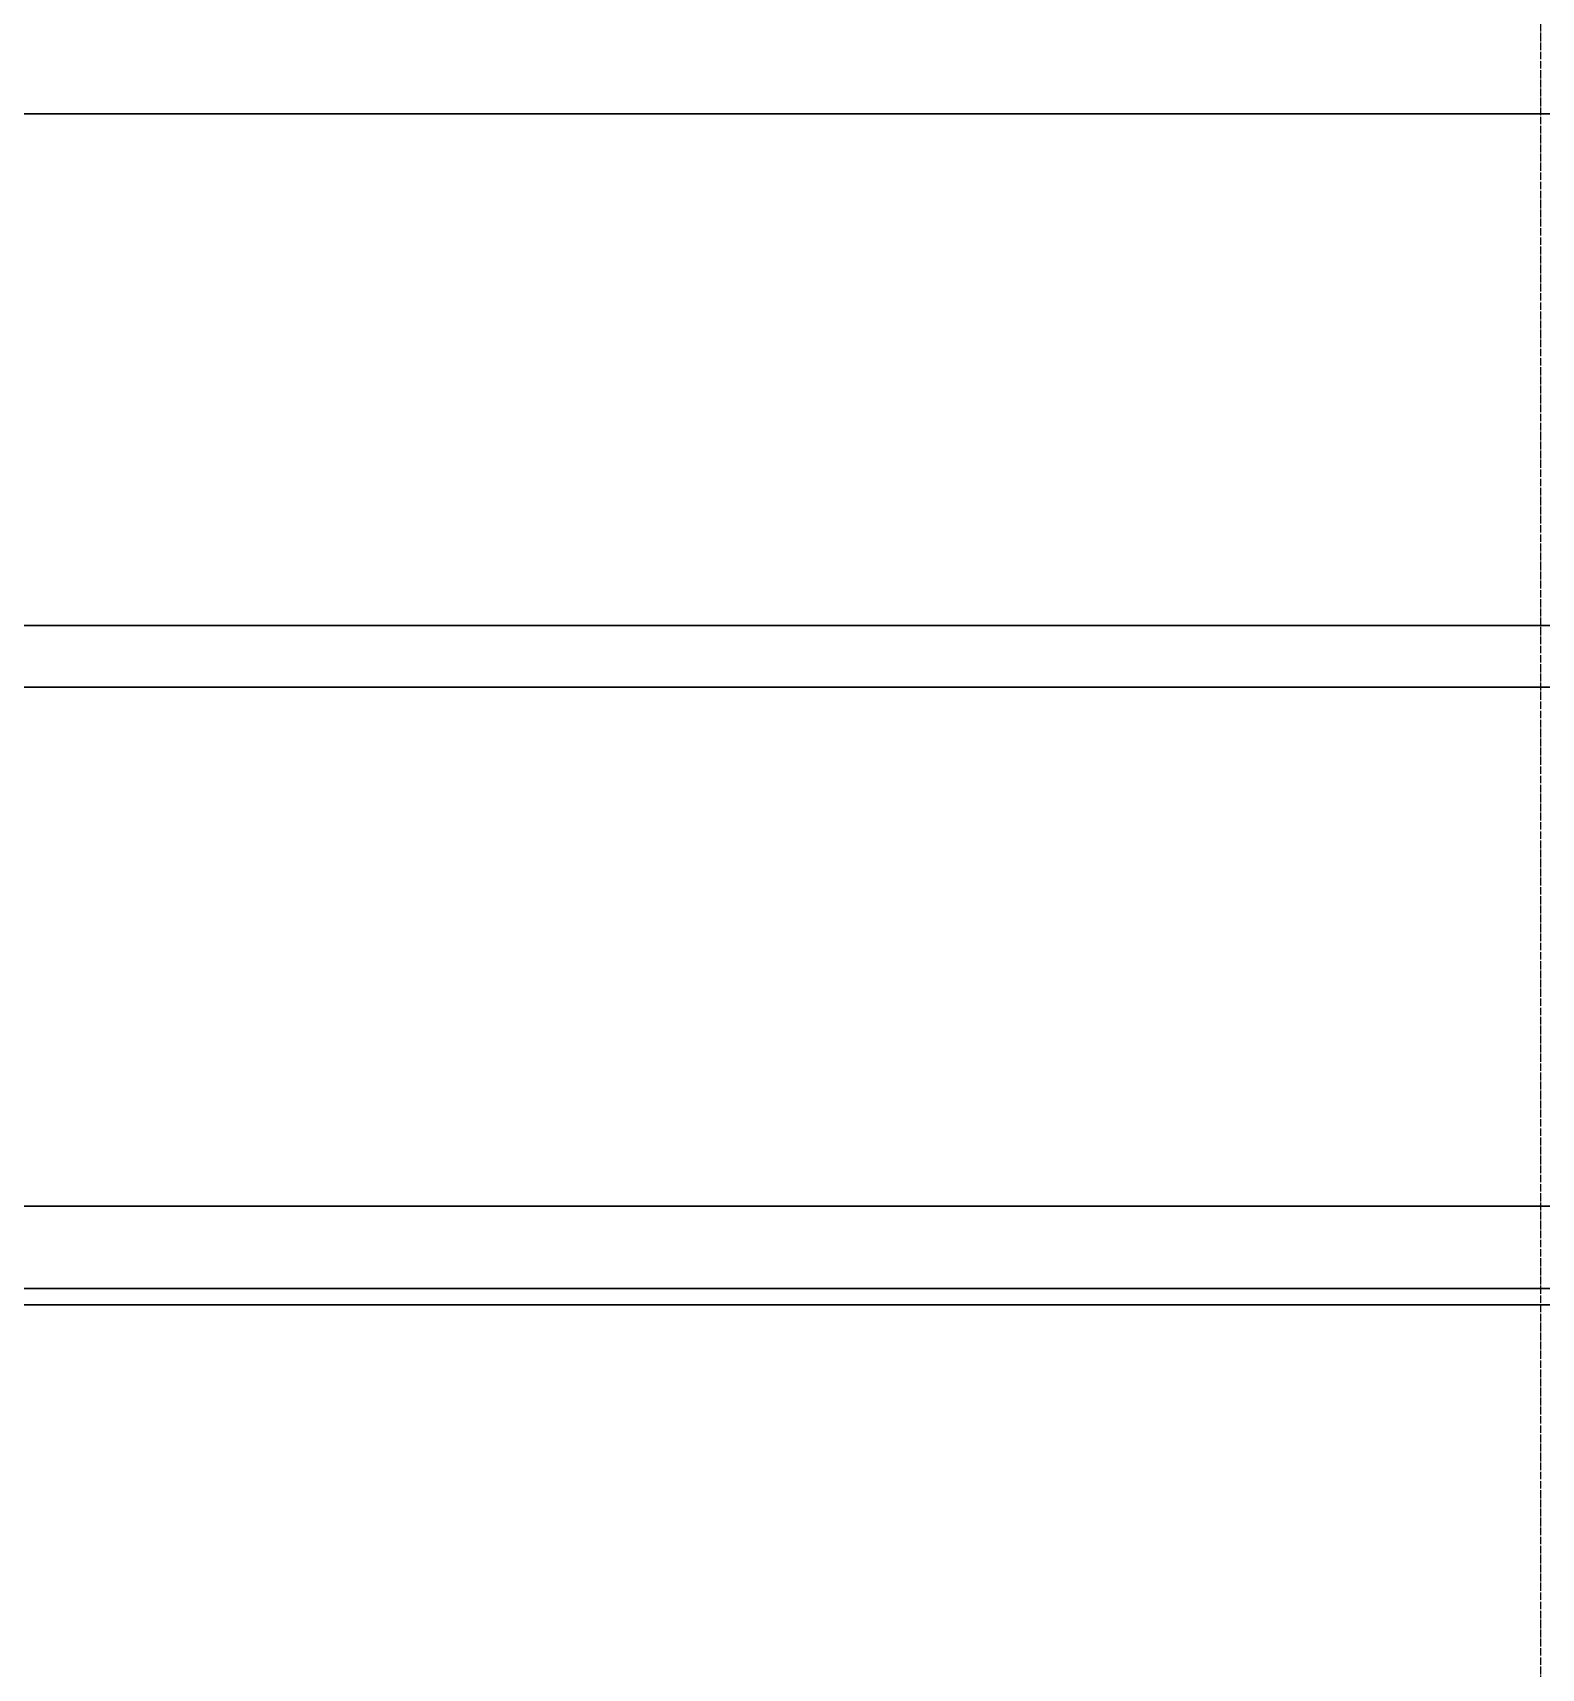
# Model space of a CAD drawing. Extents: x -599358 to 2865263, y -1062760 to 486533.
# Drawn here: x 1876399 to 1877195, y -664231 to -663367 of the extents above; entities that cross this region are included whole.
import ezdxf

# ---------------------------------------------------------------- set-up
doc = ezdxf.new("R2010")
doc.units = 0
doc.linetypes.add('DASH', pattern=[0.35, 0.25, -0.1])
doc.linetypes.add('DOTE', pattern=[2.42, 2, -0.2, 0.02, -0.2])
doc.layers.add('A-AXIS-DOTE', color=14, linetype='DOTE')
doc.layers.add('A-LIN-V', color=9, linetype='Continuous')

# ---------------------------------------------------------------- blocks, each defined once
blk = doc.blocks.new('w432424324')
at = {"layer": 'A-AXIS-DOTE', "ltscale": 2}
blk.add_line((-759779.66, 577969.1), (-759779.66, 589505.07), dxfattribs=at)
blk = doc.blocks.new('23423wer')
at = {"color": 1, "linetype": 'DASH'}
blk.add_line((-1667421.02, 542339.9), (-1674651.93, 542339.9), dxfattribs=at)
at = {"layer": 'A-LIN-V', "color": 1}
for p, q in [((-1674651.93, 542141.1), (-1670089.58, 542141.1)), ((-1671851.37, 542117.1), (-1674651.93, 542117.1)), ((-1667588.3, 541915.5), (-1674651.93, 541915.5)), ((-1674651.93, 541883.5), (-1672256.29, 541883.5)), ((-1668701.94, 541877.1), (-1674651.93, 541877.1))]:
    blk.add_line(p, q, dxfattribs=at)
blk = doc.blocks.new('23423wer-M')
at = {"color": 1, "linetype": 'DASH'}
blk.add_line((1667421.02, 542339.9), (1674651.93, 542339.9), dxfattribs=at)
at = {"layer": 'A-LIN-V', "color": 1}
for p, q in [((1674651.93, 542141.1), (1670089.58, 542141.1)), ((1671851.37, 542117.1), (1674651.93, 542117.1)), ((1667588.3, 541915.5), (1674651.93, 541915.5)), ((1674651.93, 541883.5), (1672256.29, 541883.5)), ((1668701.94, 541877.1), (1674651.93, 541877.1))]:
    blk.add_line(p, q, dxfattribs=at)

msp = doc.modelspace()

# ---------------------------------------------------------------- block references
at = {"xscale": 1.35874988235309, "yscale": 1.35874988235309, "zscale": 1.35874988235309}
for name, p in [('23423wer-M', (-396822.86, -1400314.16)), ('23423wer', (4151213.37, -1400314.16))]:
    msp.add_blockref(name, p, dxfattribs=at)
at = {"layer": 'A-LIN-V'}
msp.add_blockref('w432424324', (2636974.92, -1245167.34), dxfattribs=at)

doc.saveas('drawing.dxf')
